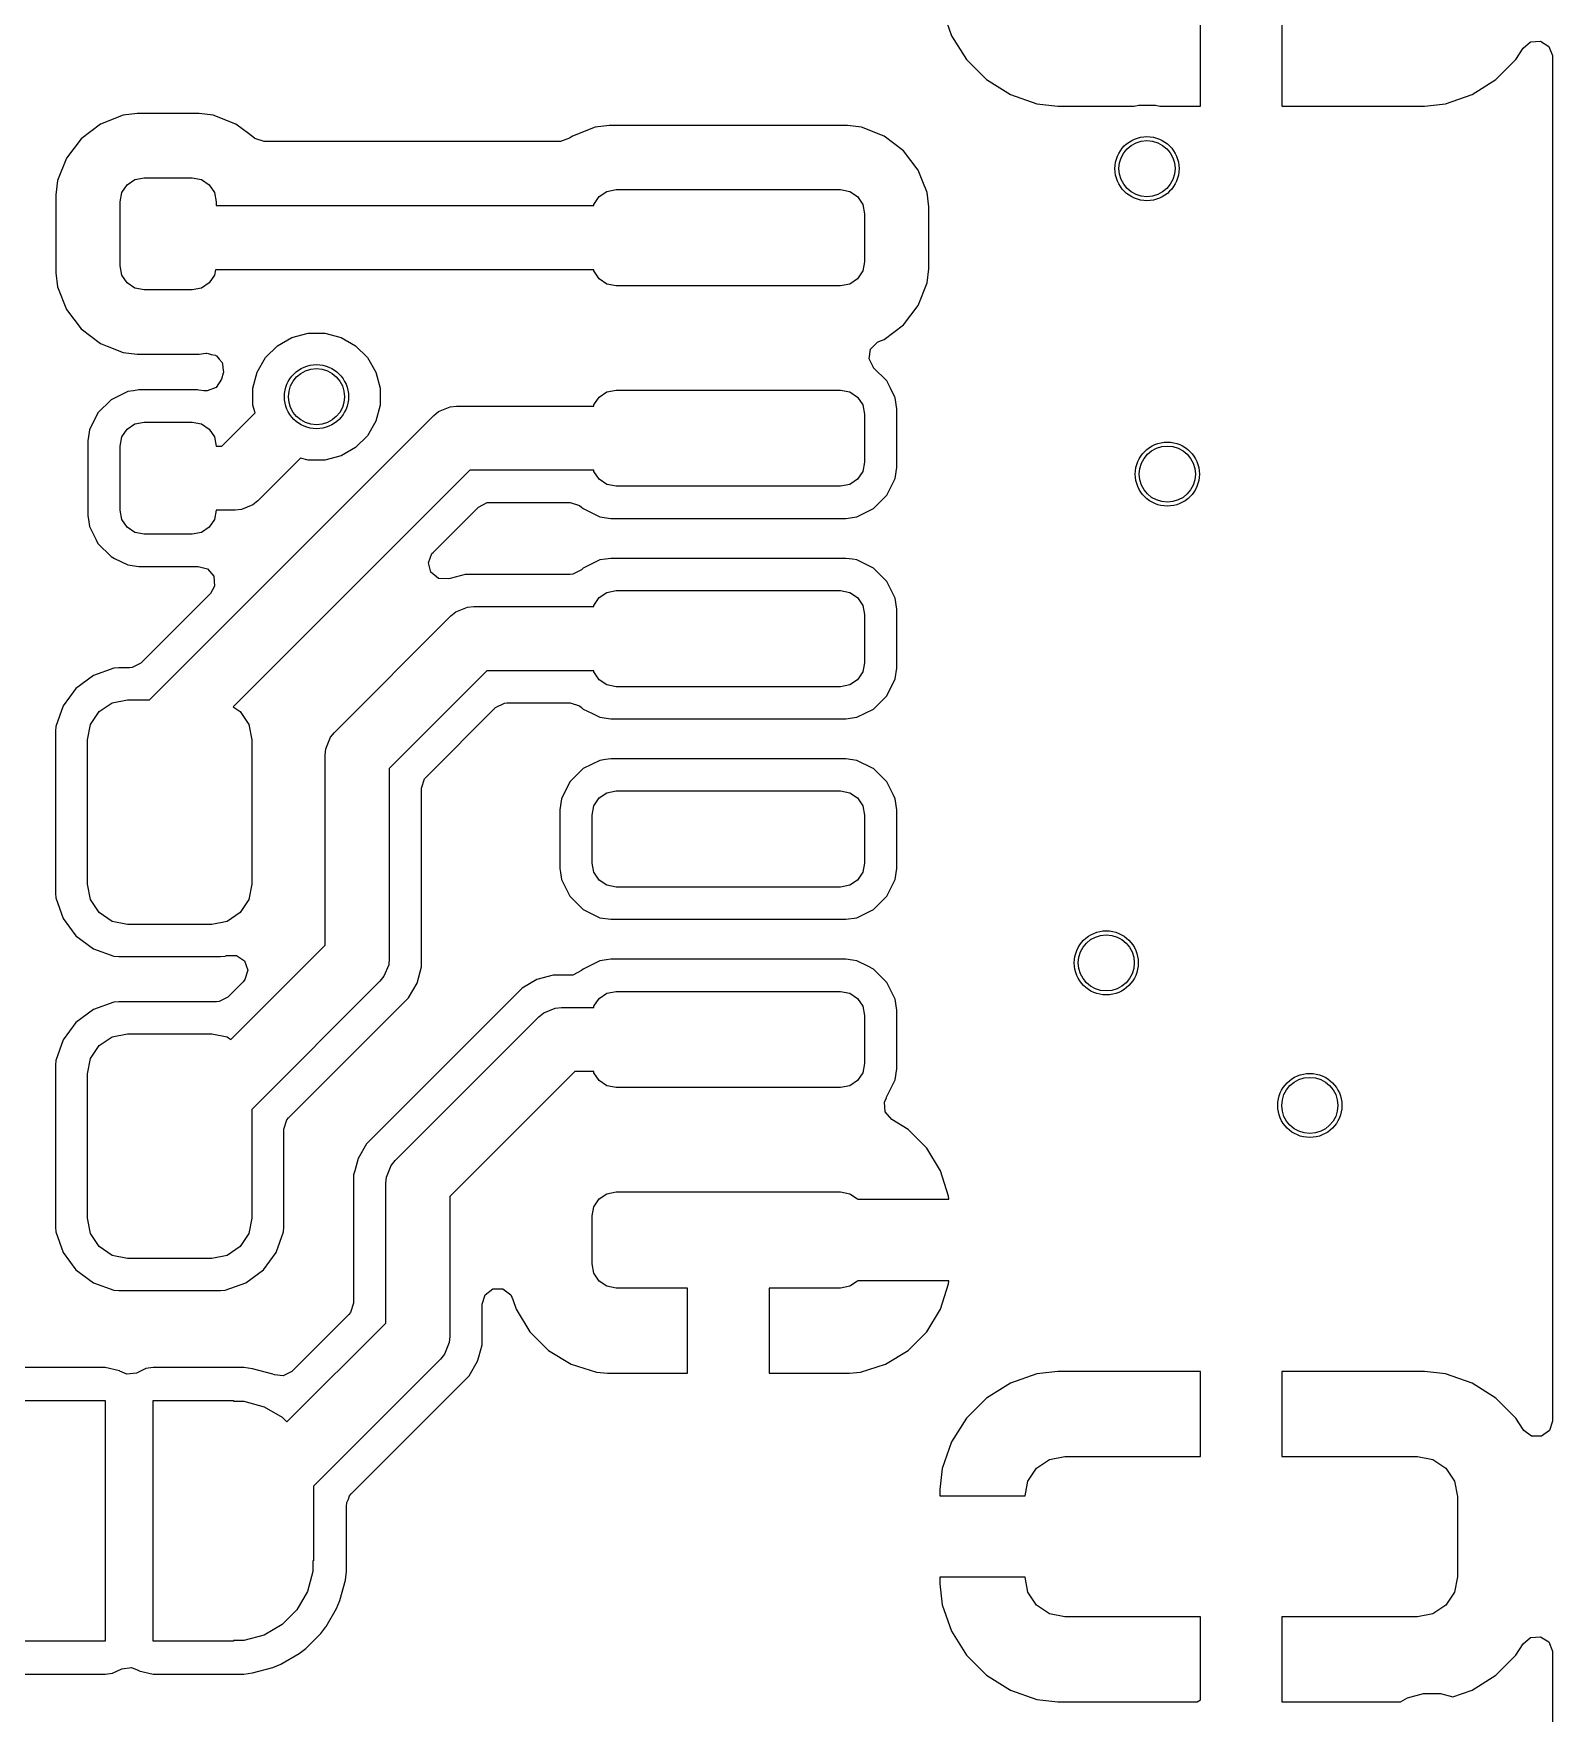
# Model space of a CAD drawing. Extents: x 3.9 to 7.48, y -4.89 to -2.91.
# Drawn here: x 7.1052 to 7.4783, y -4.0268 to -3.6144 of the extents above; entities that cross this region are included whole.
import ezdxf

# ---------------------------------------------------------------- set-up
doc = ezdxf.new("R2010")
doc.units = 0
doc.header["$MEASUREMENT"] = 0
doc.layers.add('BLACK', color=7, linetype='CONTINUOUS')

msp = doc.modelspace()

# ---------------------------------------------------------------- linework, layer by layer
at = {"layer": 'BLACK', "linetype": 'CONTINUOUS'}
for p, q in [((7.32839, -3.60837), (7.33067, -3.6149)), ((7.39182, -3.6322), (7.39182, -3.61134)), ((7.41182, -3.61134), (7.41182, -3.6322)), ((7.33067, -3.6149), (7.33436, -3.62076)), ((7.47106, -3.61794), (7.47291, -3.6164)), ((7.47291, -3.6164), (7.47532, -3.61624)), ((7.47532, -3.61624), (7.47736, -3.61752)), ((7.33436, -3.62076), (7.33925, -3.62565)), ((7.4644, -3.62565), (7.46929, -3.62076)), ((7.46929, -3.62076), (7.47106, -3.61794)), ((7.46929, -3.62076), (7.46929, -3.62076)), ((7.47736, -3.61752), (7.47825, -3.61975)), ((7.47825, -3.61975), (7.47826, -3.62002)), ((7.47826, -3.62002), (7.47826, -3.95502)), ((7.33925, -3.62565), (7.33925, -3.62565)), ((7.33925, -3.62565), (7.34511, -3.62934)), ((7.45854, -3.62934), (7.4644, -3.62565)), ((7.34511, -3.62934), (7.35164, -3.63162)), ((7.35164, -3.63162), (7.35164, -3.63162)), ((7.35164, -3.63162), (7.35679, -3.6322)), ((7.35679, -3.6322), (7.35679, -3.6322)), ((7.35679, -3.6322), (7.37551, -3.6322)), ((7.37551, -3.6322), (7.37662, -3.6319)), ((7.37662, -3.6319), (7.38073, -3.6319)), ((7.38073, -3.6319), (7.38184, -3.6322)), ((7.38184, -3.6322), (7.39182, -3.6322)), ((7.39182, -3.6322), (7.39182, -3.6322)), ((7.41182, -3.6322), (7.41182, -3.6322)), ((7.41182, -3.6322), (7.44686, -3.6322)), ((7.44686, -3.6322), (7.45201, -3.63162)), ((7.44686, -3.6322), (7.44686, -3.6322)), ((7.45201, -3.63162), (7.45854, -3.62934)), ((7.45201, -3.63162), (7.45201, -3.63162)), ((7.12161, -3.63657), (7.11686, -3.64017)), ((7.12715, -3.63439), (7.12161, -3.63657)), ((7.12161, -3.63657), (7.12161, -3.63657)), ((7.13063, -3.63397), (7.12715, -3.63439)), ((7.14584, -3.63397), (7.13063, -3.63397)), ((7.13063, -3.63397), (7.13063, -3.63397)), ((7.14932, -3.63439), (7.14584, -3.63397)), ((7.14584, -3.63397), (7.14584, -3.63397)), ((7.15486, -3.63657), (7.14932, -3.63439)), ((7.15797, -3.63893), (7.15486, -3.63657)), ((7.15486, -3.63657), (7.15486, -3.63657)), ((7.15486, -3.63657), (7.15486, -3.63657)), ((7.2431, -3.63732), (7.23756, -3.63951)), ((7.24658, -3.63691), (7.2431, -3.63732)), ((7.3051, -3.63691), (7.24658, -3.63691)), ((7.24658, -3.63691), (7.24658, -3.63691)), ((7.30858, -3.63732), (7.3051, -3.63691)), ((7.3051, -3.63691), (7.3051, -3.63691)), ((7.31412, -3.63951), (7.30858, -3.63732)), ((7.11686, -3.64017), (7.11326, -3.64492)), ((7.11686, -3.64017), (7.11686, -3.64017)), ((7.15945, -3.64005), (7.15797, -3.63893)), ((7.15951, -3.6401), (7.15945, -3.64005)), ((7.1618, -3.64084), (7.15951, -3.6401)), ((7.23449, -3.64084), (7.1618, -3.64084)), ((7.23457, -3.64084), (7.23449, -3.64084)), ((7.23685, -3.64005), (7.23457, -3.64084)), ((7.23756, -3.63951), (7.23685, -3.64005)), ((7.23756, -3.63951), (7.23756, -3.63951)), ((7.31887, -3.64311), (7.31412, -3.63951)), ((7.31412, -3.63951), (7.31412, -3.63951)), ((7.31412, -3.63951), (7.31412, -3.63951)), ((7.11326, -3.64492), (7.11107, -3.65046)), ((7.11326, -3.64492), (7.11326, -3.64492)), ((7.32247, -3.64786), (7.31887, -3.64311)), ((7.13007, -3.65019), (7.13233, -3.64974)), ((7.13233, -3.64974), (7.14414, -3.64974)), ((7.14414, -3.64974), (7.1464, -3.65019)), ((7.32346, -3.65038), (7.32247, -3.64786)), ((7.32247, -3.64786), (7.32247, -3.64786)), ((7.32247, -3.64786), (7.32247, -3.64786)), ((7.11107, -3.65046), (7.11066, -3.65395)), ((7.11066, -3.65395), (7.11066, -3.67309)), ((7.12642, -3.65564), (7.12687, -3.65338)), ((7.12687, -3.65338), (7.12815, -3.65147)), ((7.12815, -3.65147), (7.13007, -3.65019)), ((7.1464, -3.65019), (7.14832, -3.65147)), ((7.14832, -3.65147), (7.1496, -3.65338)), ((7.1496, -3.65338), (7.15004, -3.65564)), ((7.24411, -3.6544), (7.24602, -3.65312)), ((7.24602, -3.65312), (7.24828, -3.65267)), ((7.24828, -3.65267), (7.3034, -3.65267)), ((7.3034, -3.65267), (7.30566, -3.65312)), ((7.30566, -3.65312), (7.30758, -3.6544)), ((7.32465, -3.6534), (7.32346, -3.65038)), ((7.32507, -3.65688), (7.32465, -3.6534)), ((7.12642, -3.67139), (7.12642, -3.65564)), ((7.15004, -3.65564), (7.15004, -3.65661)), ((7.15004, -3.65661), (7.24277, -3.65661)), ((7.24277, -3.65661), (7.24283, -3.65632)), ((7.24283, -3.65632), (7.24411, -3.6544)), ((7.30758, -3.6544), (7.30886, -3.65632)), ((7.30886, -3.65632), (7.3093, -3.65858)), ((7.32507, -3.67209), (7.32507, -3.65688)), ((7.3093, -3.65858), (7.3093, -3.67039)), ((7.3093, -3.67039), (7.30886, -3.67265)), ((7.11066, -3.67309), (7.11107, -3.67657)), ((7.12687, -3.67365), (7.12642, -3.67139)), ((7.12815, -3.67557), (7.12687, -3.67365)), ((7.1496, -3.67365), (7.14832, -3.67557)), ((7.14985, -3.67236), (7.1496, -3.67365)), ((7.24277, -3.67236), (7.14985, -3.67236)), ((7.24283, -3.67265), (7.24277, -3.67236)), ((7.24411, -3.67457), (7.24283, -3.67265)), ((7.24602, -3.67585), (7.24411, -3.67457)), ((7.30758, -3.67457), (7.30566, -3.67585)), ((7.30886, -3.67265), (7.30758, -3.67457)), ((7.32465, -3.67557), (7.32507, -3.67209)), ((7.11107, -3.67657), (7.11326, -3.68211)), ((7.13007, -3.67685), (7.12815, -3.67557)), ((7.13233, -3.6773), (7.13007, -3.67685)), ((7.14414, -3.6773), (7.13233, -3.6773)), ((7.1464, -3.67685), (7.14414, -3.6773)), ((7.14832, -3.67557), (7.1464, -3.67685)), ((7.24828, -3.6763), (7.24602, -3.67585)), ((7.3034, -3.6763), (7.24828, -3.6763)), ((7.30566, -3.67585), (7.3034, -3.6763)), ((7.32247, -3.68111), (7.32465, -3.67557)), ((7.11326, -3.68211), (7.11326, -3.68211)), ((7.11326, -3.68211), (7.11326, -3.68211)), ((7.11326, -3.68211), (7.11686, -3.68686)), ((7.31887, -3.68586), (7.32247, -3.68111)), ((7.11686, -3.68686), (7.12161, -3.69046)), ((7.31412, -3.68946), (7.31887, -3.68586)), ((7.12161, -3.69046), (7.12161, -3.69046)), ((7.12161, -3.69046), (7.12161, -3.69046)), ((7.12161, -3.69046), (7.12326, -3.69111)), ((7.12326, -3.69111), (7.12715, -3.69265)), ((7.16218, -3.69393), (7.16509, -3.69102)), ((7.16509, -3.69102), (7.16865, -3.68897)), ((7.16865, -3.68897), (7.17262, -3.6879)), ((7.17262, -3.6879), (7.17673, -3.6879)), ((7.17673, -3.6879), (7.1807, -3.68897)), ((7.1807, -3.68897), (7.18426, -3.69102)), ((7.18426, -3.69102), (7.18717, -3.69393)), ((7.31077, -3.69183), (7.31247, -3.69013)), ((7.31247, -3.69013), (7.31281, -3.68998)), ((7.31281, -3.68998), (7.31412, -3.68946)), ((7.12715, -3.69265), (7.13063, -3.69306)), ((7.13063, -3.69306), (7.13063, -3.69306)), ((7.13063, -3.69306), (7.14584, -3.69306)), ((7.14584, -3.69306), (7.14752, -3.69286)), ((7.14584, -3.69306), (7.14584, -3.69306)), ((7.14752, -3.69286), (7.14765, -3.69289)), ((7.14765, -3.69289), (7.14778, -3.69284)), ((7.14778, -3.69284), (7.14882, -3.69312)), ((7.14882, -3.69312), (7.14988, -3.69333)), ((7.14988, -3.69333), (7.14997, -3.69343)), ((7.14997, -3.69343), (7.1501, -3.69346)), ((7.1501, -3.69346), (7.15078, -3.6943)), ((7.15078, -3.6943), (7.15152, -3.69509)), ((7.15152, -3.69509), (7.15153, -3.69523)), ((7.15153, -3.69523), (7.15162, -3.69534)), ((7.16013, -3.69749), (7.16218, -3.69393)), ((7.18717, -3.69393), (7.18922, -3.69749)), ((7.31039, -3.69421), (7.31077, -3.69183)), ((7.31148, -3.69636), (7.31039, -3.69421)), ((7.15135, -3.69922), (7.15004, -3.70125)), ((7.15175, -3.69774), (7.15135, -3.69922)), ((7.15162, -3.69534), (7.15168, -3.69641)), ((7.15168, -3.69641), (7.15181, -3.69749)), ((7.15181, -3.69749), (7.15175, -3.69774)), ((7.15906, -3.70146), (7.16013, -3.69749)), ((7.18922, -3.69749), (7.19029, -3.70146)), ((7.31153, -3.69641), (7.31148, -3.69636)), ((7.31478, -3.69966), (7.31153, -3.69641)), ((7.31153, -3.69641), (7.31153, -3.69641)), ((7.12834, -3.70223), (7.1242, -3.70426)), ((7.12968, -3.70204), (7.12834, -3.70223)), ((7.13102, -3.70184), (7.12968, -3.70204)), ((7.14545, -3.70184), (7.13102, -3.70184)), ((7.14581, -3.7019), (7.14545, -3.70184)), ((7.14702, -3.70207), (7.14581, -3.7019)), ((7.14779, -3.70211), (7.14702, -3.70207)), ((7.15004, -3.70125), (7.14779, -3.70211)), ((7.15906, -3.70557), (7.15906, -3.70146)), ((7.19029, -3.70146), (7.19029, -3.70557)), ((7.24411, -3.70362), (7.24602, -3.70234)), ((7.24602, -3.70234), (7.24828, -3.70189)), ((7.24828, -3.70189), (7.3034, -3.70189)), ((7.3034, -3.70189), (7.30566, -3.70234)), ((7.30566, -3.70234), (7.30758, -3.70362)), ((7.31564, -3.70141), (7.31478, -3.69966)), ((7.31673, -3.70363), (7.31564, -3.70141)), ((7.12094, -3.70751), (7.11892, -3.71165)), ((7.1242, -3.70426), (7.12094, -3.70751)), ((7.15141, -3.71564), (7.15957, -3.70748)), ((7.15957, -3.70748), (7.15906, -3.70557)), ((7.19029, -3.70557), (7.18922, -3.70954)), ((7.20347, -3.70813), (7.20466, -3.70715)), ((7.20466, -3.70715), (7.2075, -3.70598)), ((7.2075, -3.70598), (7.20904, -3.70582)), ((7.20904, -3.70582), (7.24277, -3.70582)), ((7.24277, -3.70582), (7.24283, -3.70553)), ((7.24283, -3.70553), (7.24411, -3.70362)), ((7.30758, -3.70362), (7.30886, -3.70553)), ((7.30886, -3.70553), (7.3093, -3.70779)), ((7.31681, -3.7038), (7.31673, -3.70363)), ((7.3172, -3.70648), (7.31681, -3.7038)), ((7.3172, -3.72091), (7.3172, -3.70648)), ((7.11892, -3.71165), (7.11883, -3.71226)), ((7.12687, -3.71338), (7.12815, -3.71147)), ((7.12815, -3.71147), (7.13007, -3.71019)), ((7.13007, -3.71019), (7.13233, -3.70974)), ((7.13233, -3.70974), (7.14414, -3.70974)), ((7.13364, -3.77796), (7.20347, -3.70813)), ((7.14414, -3.70974), (7.1464, -3.71019)), ((7.1464, -3.71019), (7.14832, -3.71147)), ((7.14832, -3.71147), (7.1496, -3.71338)), ((7.18922, -3.70954), (7.18717, -3.7131)), ((7.3093, -3.70779), (7.3093, -3.7196)), ((7.11883, -3.71226), (7.11853, -3.71433)), ((7.11853, -3.71433), (7.11853, -3.7327)), ((7.12642, -3.71564), (7.12687, -3.71338)), ((7.12642, -3.73139), (7.12642, -3.71564)), ((7.1496, -3.71338), (7.15004, -3.71564)), ((7.15004, -3.71564), (7.15141, -3.71564)), ((7.18717, -3.7131), (7.18426, -3.71601)), ((7.17071, -3.71862), (7.16024, -3.72908)), ((7.17262, -3.71913), (7.17071, -3.71862)), ((7.17673, -3.71913), (7.17262, -3.71913)), ((7.1807, -3.71807), (7.17673, -3.71913)), ((7.18426, -3.71601), (7.1807, -3.71807)), ((7.3093, -3.7196), (7.30886, -3.72186)), ((7.2123, -3.72157), (7.15418, -3.77969)), ((7.24277, -3.72157), (7.2123, -3.72157)), ((7.24283, -3.72186), (7.24277, -3.72157)), ((7.24411, -3.72378), (7.24283, -3.72186)), ((7.24602, -3.72506), (7.24411, -3.72378)), ((7.30758, -3.72378), (7.30566, -3.72506)), ((7.30886, -3.72186), (7.30758, -3.72378)), ((7.31478, -3.72773), (7.31681, -3.7236)), ((7.31681, -3.7236), (7.3172, -3.72091)), ((7.24828, -3.72551), (7.24602, -3.72506)), ((7.3034, -3.72551), (7.24828, -3.72551)), ((7.30566, -3.72506), (7.3034, -3.72551)), ((7.31153, -3.73099), (7.31478, -3.72773)), ((7.12687, -3.73365), (7.12642, -3.73139)), ((7.15004, -3.73139), (7.1496, -3.73365)), ((7.15467, -3.73139), (7.15004, -3.73139)), ((7.15621, -3.73124), (7.15467, -3.73139)), ((7.15905, -3.73006), (7.15621, -3.73124)), ((7.16024, -3.72908), (7.15905, -3.73006)), ((7.2033, -3.74173), (7.21443, -3.73061)), ((7.21443, -3.73061), (7.21657, -3.72951)), ((7.21657, -3.72951), (7.21718, -3.72947)), ((7.21718, -3.72947), (7.23701, -3.72947)), ((7.23701, -3.72947), (7.2393, -3.73021)), ((7.2393, -3.73021), (7.23977, -3.73061)), ((7.23977, -3.73061), (7.24015, -3.73099)), ((7.24015, -3.73099), (7.24227, -3.73202)), ((7.24227, -3.73202), (7.24429, -3.73301)), ((7.30739, -3.73301), (7.31153, -3.73099)), ((7.11853, -3.7327), (7.11876, -3.73427)), ((7.11876, -3.73427), (7.11892, -3.73538)), ((7.11892, -3.73538), (7.12053, -3.73868)), ((7.12815, -3.73557), (7.12687, -3.73365)), ((7.13007, -3.73685), (7.12815, -3.73557)), ((7.14832, -3.73557), (7.1464, -3.73685)), ((7.1496, -3.73365), (7.14832, -3.73557)), ((7.24429, -3.73301), (7.24429, -3.73301)), ((7.24429, -3.73301), (7.24429, -3.73301)), ((7.24429, -3.73301), (7.24697, -3.7334)), ((7.24697, -3.7334), (7.24697, -3.7334)), ((7.24697, -3.7334), (7.30471, -3.7334)), ((7.30471, -3.7334), (7.30739, -3.73301)), ((7.30471, -3.7334), (7.30471, -3.7334)), ((7.12053, -3.73868), (7.12094, -3.73952)), ((7.12094, -3.73952), (7.1242, -3.74278)), ((7.13233, -3.7373), (7.13007, -3.73685)), ((7.14414, -3.7373), (7.13233, -3.7373)), ((7.1464, -3.73685), (7.14414, -3.7373)), ((7.1242, -3.74278), (7.12508, -3.74321)), ((7.12508, -3.74321), (7.12834, -3.7448)), ((7.20217, -3.74428), (7.20303, -3.74203)), ((7.20279, -3.74661), (7.20217, -3.74428)), ((7.20303, -3.74203), (7.2033, -3.74173)), ((7.24429, -3.7436), (7.24015, -3.74562)), ((7.24563, -3.7434), (7.24429, -3.7436)), ((7.24697, -3.74321), (7.24563, -3.7434)), ((7.30471, -3.74321), (7.24697, -3.74321)), ((7.30632, -3.74344), (7.30471, -3.74321)), ((7.30739, -3.7436), (7.30632, -3.74344)), ((7.31085, -3.74529), (7.30739, -3.7436)), ((7.12834, -3.7448), (7.12834, -3.7448)), ((7.12834, -3.7448), (7.12834, -3.7448)), ((7.12834, -3.7448), (7.13102, -3.74519)), ((7.13102, -3.74519), (7.13102, -3.74519)), ((7.13102, -3.74519), (7.14545, -3.74519)), ((7.14545, -3.74519), (7.14557, -3.74518)), ((7.14545, -3.74519), (7.14545, -3.74519)), ((7.14545, -3.74519), (7.14545, -3.74519)), ((7.14557, -3.74518), (7.14791, -3.74576)), ((7.14791, -3.74576), (7.14946, -3.7476)), ((7.14946, -3.7476), (7.14964, -3.75)), ((7.20466, -3.74813), (7.20279, -3.74661)), ((7.20707, -3.74825), (7.20466, -3.74813)), ((7.20751, -3.74813), (7.20707, -3.74825)), ((7.21121, -3.74714), (7.20751, -3.74813)), ((7.21536, -3.74714), (7.21121, -3.74714)), ((7.2156, -3.74714), (7.21536, -3.74714)), ((7.23701, -3.74714), (7.2156, -3.74714)), ((7.2156, -3.74714), (7.2156, -3.74714)), ((7.23762, -3.74709), (7.23701, -3.74714)), ((7.23977, -3.746), (7.23762, -3.74709)), ((7.24015, -3.74562), (7.23977, -3.746)), ((7.24015, -3.74562), (7.24015, -3.74562)), ((7.24015, -3.74562), (7.24015, -3.74562)), ((7.31153, -3.74562), (7.31085, -3.74529)), ((7.31478, -3.74888), (7.31153, -3.74562)), ((7.31681, -3.75301), (7.31478, -3.74888)), ((7.14861, -3.75182), (7.13151, -3.76892)), ((7.14964, -3.75), (7.14861, -3.75182)), ((7.24283, -3.75475), (7.24411, -3.75283)), ((7.24411, -3.75283), (7.24602, -3.75155)), ((7.24602, -3.75155), (7.24828, -3.7511)), ((7.24828, -3.7511), (7.3034, -3.7511)), ((7.3034, -3.7511), (7.30566, -3.75155)), ((7.30566, -3.75155), (7.30758, -3.75283)), ((7.30758, -3.75283), (7.30886, -3.75475)), ((7.3172, -3.7557), (7.31681, -3.75301)), ((7.20771, -3.75734), (7.20891, -3.75636)), ((7.20891, -3.75636), (7.21174, -3.75519)), ((7.21174, -3.75519), (7.21328, -3.75504)), ((7.21328, -3.75504), (7.24277, -3.75504)), ((7.24277, -3.75504), (7.24283, -3.75475)), ((7.30886, -3.75475), (7.3093, -3.757)), ((7.3093, -3.757), (7.3093, -3.76882)), ((7.3172, -3.77013), (7.3172, -3.7557)), ((7.17911, -3.78595), (7.20771, -3.75734)), ((7.13151, -3.76892), (7.12937, -3.77002)), ((7.3093, -3.76882), (7.30886, -3.77108)), ((7.11988, -3.77194), (7.11558, -3.77512)), ((7.12493, -3.77018), (7.11988, -3.77194)), ((7.12613, -3.77006), (7.12493, -3.77018)), ((7.12493, -3.77018), (7.12493, -3.77018)), ((7.12876, -3.77006), (7.12613, -3.77006)), ((7.12937, -3.77002), (7.12876, -3.77006)), ((7.21654, -3.77078), (7.19255, -3.79478)), ((7.24277, -3.77078), (7.21654, -3.77078)), ((7.24283, -3.77108), (7.24277, -3.77078)), ((7.24411, -3.77299), (7.24283, -3.77108)), ((7.24602, -3.77427), (7.24411, -3.77299)), ((7.30758, -3.77299), (7.30566, -3.77427)), ((7.30886, -3.77108), (7.30758, -3.77299)), ((7.31478, -3.77695), (7.31681, -3.77281)), ((7.31681, -3.77281), (7.3172, -3.77013)), ((7.11558, -3.77512), (7.11241, -3.77942)), ((7.11558, -3.77512), (7.11558, -3.77512)), ((7.24828, -3.77472), (7.24602, -3.77427)), ((7.3034, -3.77472), (7.24828, -3.77472)), ((7.30566, -3.77427), (7.3034, -3.77472)), ((7.31153, -3.7802), (7.31478, -3.77695)), ((7.11241, -3.77942), (7.11064, -3.78447)), ((7.11917, -3.78403), (7.12131, -3.78084)), ((7.12131, -3.78084), (7.1245, -3.77871)), ((7.1245, -3.77871), (7.12827, -3.77796)), ((7.12827, -3.77796), (7.13364, -3.77796)), ((7.15418, -3.77969), (7.15589, -3.78084)), ((7.15589, -3.78084), (7.15803, -3.78403)), ((7.20158, -3.79691), (7.21867, -3.77982)), ((7.21867, -3.77982), (7.22082, -3.77873)), ((7.22082, -3.77873), (7.22143, -3.77868)), ((7.22143, -3.77868), (7.23701, -3.77868)), ((7.23701, -3.77868), (7.2393, -3.77942)), ((7.2393, -3.77942), (7.23977, -3.77982)), ((7.23977, -3.77982), (7.24015, -3.7802)), ((7.24015, -3.7802), (7.24227, -3.78124)), ((7.24227, -3.78124), (7.24429, -3.78222)), ((7.30739, -3.78222), (7.31153, -3.7802)), ((7.11064, -3.78447), (7.11053, -3.78566)), ((7.11053, -3.78566), (7.11053, -3.82537)), ((7.11064, -3.78447), (7.11064, -3.78447)), ((7.11842, -3.7878), (7.11917, -3.78403)), ((7.15803, -3.78403), (7.15878, -3.7878)), ((7.17813, -3.78714), (7.17911, -3.78595)), ((7.24429, -3.78222), (7.24429, -3.78222)), ((7.24429, -3.78222), (7.24429, -3.78222)), ((7.24429, -3.78222), (7.24697, -3.78262)), ((7.24697, -3.78262), (7.24697, -3.78262)), ((7.24697, -3.78262), (7.30471, -3.78262)), ((7.30471, -3.78262), (7.30739, -3.78222)), ((7.30471, -3.78262), (7.30471, -3.78262)), ((7.11842, -3.82323), (7.11842, -3.7878)), ((7.15878, -3.7878), (7.15878, -3.82323)), ((7.1768, -3.79152), (7.17695, -3.78998)), ((7.17695, -3.78998), (7.17813, -3.78714)), ((7.1768, -3.83818), (7.1768, -3.79152)), ((7.24429, -3.79281), (7.24015, -3.79483)), ((7.24563, -3.79261), (7.24429, -3.79281)), ((7.24697, -3.79242), (7.24563, -3.79261)), ((7.30471, -3.79242), (7.24697, -3.79242)), ((7.30632, -3.79265), (7.30471, -3.79242)), ((7.30739, -3.79281), (7.30632, -3.79265)), ((7.31121, -3.79468), (7.30739, -3.79281)), ((7.19255, -3.79478), (7.19255, -3.84144)), ((7.20044, -3.79966), (7.20119, -3.79737)), ((7.20119, -3.79737), (7.20158, -3.79691)), ((7.2369, -3.79809), (7.23487, -3.80223)), ((7.24015, -3.79483), (7.2369, -3.79809)), ((7.31153, -3.79483), (7.31121, -3.79468)), ((7.31478, -3.79809), (7.31153, -3.79483)), ((7.31551, -3.79956), (7.31478, -3.79809)), ((7.20044, -3.80491), (7.20044, -3.79966)), ((7.23487, -3.80223), (7.23448, -3.80491)), ((7.23487, -3.80223), (7.23487, -3.80223)), ((7.24283, -3.80396), (7.24411, -3.80204)), ((7.24411, -3.80204), (7.24602, -3.80076)), ((7.24602, -3.80076), (7.24828, -3.80031)), ((7.24828, -3.80031), (7.3034, -3.80031)), ((7.3034, -3.80031), (7.30566, -3.80076)), ((7.30566, -3.80076), (7.30758, -3.80204)), ((7.30758, -3.80204), (7.30886, -3.80396)), ((7.31638, -3.80135), (7.31551, -3.79956)), ((7.31681, -3.80223), (7.31638, -3.80135)), ((7.3172, -3.80491), (7.31681, -3.80223)), ((7.20044, -3.83937), (7.20044, -3.80491)), ((7.23448, -3.80491), (7.23448, -3.81934)), ((7.24238, -3.80622), (7.24283, -3.80396)), ((7.24238, -3.81803), (7.24238, -3.80622)), ((7.30886, -3.80396), (7.3093, -3.80622)), ((7.3093, -3.80622), (7.3093, -3.81803)), ((7.3172, -3.81934), (7.3172, -3.80491)), ((7.24283, -3.82029), (7.24238, -3.81803)), ((7.3093, -3.81803), (7.30886, -3.82029)), ((7.23448, -3.81934), (7.23463, -3.82037)), ((7.23463, -3.82037), (7.23487, -3.82202)), ((7.23487, -3.82202), (7.23625, -3.82484)), ((7.24411, -3.8222), (7.24283, -3.82029)), ((7.24602, -3.82348), (7.24411, -3.8222)), ((7.30758, -3.8222), (7.30566, -3.82348)), ((7.30886, -3.82029), (7.30758, -3.8222)), ((7.31478, -3.82616), (7.31681, -3.82202)), ((7.31681, -3.82202), (7.3172, -3.81934)), ((7.11053, -3.82537), (7.11064, -3.82657)), ((7.11064, -3.82657), (7.11064, -3.82657)), ((7.11064, -3.82657), (7.11241, -3.83161)), ((7.11917, -3.827), (7.11842, -3.82323)), ((7.12131, -3.83019), (7.11917, -3.827)), ((7.15803, -3.827), (7.15589, -3.83019)), ((7.15878, -3.82323), (7.15803, -3.827)), ((7.23625, -3.82484), (7.2369, -3.82616)), ((7.2369, -3.82616), (7.24015, -3.82941)), ((7.24828, -3.82393), (7.24602, -3.82348)), ((7.3034, -3.82393), (7.24828, -3.82393)), ((7.30566, -3.82348), (7.3034, -3.82393)), ((7.31153, -3.82941), (7.31478, -3.82616)), ((7.1245, -3.83233), (7.12131, -3.83019)), ((7.15589, -3.83019), (7.1527, -3.83233)), ((7.24015, -3.82941), (7.24227, -3.83045)), ((7.24227, -3.83045), (7.24429, -3.83144)), ((7.30739, -3.83144), (7.31153, -3.82941)), ((7.11241, -3.83161), (7.11558, -3.83592)), ((7.12827, -3.83308), (7.1245, -3.83233)), ((7.14893, -3.83308), (7.12827, -3.83308)), ((7.1527, -3.83233), (7.14893, -3.83308)), ((7.24429, -3.83144), (7.24429, -3.83144)), ((7.24429, -3.83144), (7.24429, -3.83144)), ((7.24429, -3.83144), (7.24697, -3.83183)), ((7.24697, -3.83183), (7.24697, -3.83183)), ((7.24697, -3.83183), (7.30471, -3.83183)), ((7.30471, -3.83183), (7.30739, -3.83144)), ((7.30471, -3.83183), (7.30471, -3.83183)), ((7.11558, -3.83592), (7.11558, -3.83592)), ((7.11558, -3.83592), (7.11558, -3.83592)), ((7.11558, -3.83592), (7.11558, -3.83592)), ((7.11558, -3.83592), (7.11558, -3.83592)), ((7.11558, -3.83592), (7.11988, -3.83909)), ((7.11988, -3.83909), (7.11988, -3.83909)), ((7.11988, -3.83909), (7.11988, -3.83909)), ((7.11988, -3.83909), (7.12493, -3.84086)), ((7.15364, -3.86134), (7.1768, -3.83818)), ((7.20044, -3.84352), (7.20044, -3.83937)), ((7.12493, -3.84086), (7.12613, -3.84097)), ((7.12613, -3.84097), (7.12613, -3.84097)), ((7.12613, -3.84097), (7.12613, -3.84097)), ((7.12613, -3.84097), (7.15107, -3.84097)), ((7.15107, -3.84097), (7.15227, -3.84086)), ((7.15107, -3.84097), (7.15107, -3.84097)), ((7.15227, -3.84086), (7.1526, -3.84074)), ((7.1526, -3.84074), (7.15501, -3.84069)), ((7.15501, -3.84069), (7.15699, -3.84206)), ((7.15699, -3.84206), (7.15778, -3.84433)), ((7.1924, -3.84298), (7.19122, -3.84582)), ((7.19255, -3.84144), (7.1924, -3.84298)), ((7.19937, -3.84753), (7.20044, -3.84352)), ((7.24429, -3.84202), (7.24015, -3.84404)), ((7.24594, -3.84178), (7.24429, -3.84202)), ((7.24697, -3.84163), (7.24594, -3.84178)), ((7.30471, -3.84163), (7.24697, -3.84163)), ((7.30632, -3.84187), (7.30471, -3.84163)), ((7.30739, -3.84202), (7.30632, -3.84187)), ((7.31028, -3.84343), (7.30739, -3.84202)), ((7.31153, -3.84404), (7.31028, -3.84343)), ((7.15664, -3.84718), (7.1529, -3.85092)), ((7.15709, -3.84664), (7.15664, -3.84718)), ((7.15778, -3.84433), (7.15709, -3.84664)), ((7.19024, -3.84701), (7.15878, -3.87848)), ((7.19122, -3.84582), (7.19024, -3.84701)), ((7.1973, -3.8511), (7.19937, -3.84753)), ((7.19937, -3.84753), (7.19937, -3.84753)), ((7.19937, -3.84753), (7.19937, -3.84753)), ((7.22877, -3.84664), (7.22517, -3.84872)), ((7.23278, -3.84557), (7.22877, -3.84664)), ((7.22877, -3.84664), (7.22877, -3.84664)), ((7.23701, -3.84557), (7.23278, -3.84557)), ((7.23762, -3.84552), (7.23701, -3.84557)), ((7.23977, -3.84443), (7.23762, -3.84552)), ((7.24015, -3.84404), (7.23977, -3.84443)), ((7.24015, -3.84404), (7.24015, -3.84404)), ((7.24015, -3.84404), (7.24015, -3.84404)), ((7.31478, -3.8473), (7.31153, -3.84404)), ((7.31511, -3.84798), (7.31478, -3.8473)), ((7.1529, -3.85092), (7.15075, -3.85202)), ((7.16781, -3.8806), (7.19729, -3.85112)), ((7.22224, -3.85165), (7.18694, -3.88695)), ((7.19729, -3.85112), (7.1973, -3.8511)), ((7.22517, -3.84872), (7.22224, -3.85165)), ((7.22224, -3.85165), (7.22224, -3.85165)), ((7.24283, -3.85317), (7.24411, -3.85125)), ((7.24411, -3.85125), (7.24602, -3.84997)), ((7.24602, -3.84997), (7.24828, -3.84952)), ((7.24828, -3.84952), (7.3034, -3.84952)), ((7.3034, -3.84952), (7.30566, -3.84997)), ((7.30566, -3.84997), (7.30758, -3.85125)), ((7.30758, -3.85125), (7.30886, -3.85317)), ((7.31664, -3.8511), (7.31511, -3.84798)), ((7.31681, -3.85144), (7.31664, -3.8511)), ((7.3172, -3.85412), (7.31681, -3.85144)), ((7.11988, -3.85394), (7.11558, -3.85712)), ((7.12493, -3.85218), (7.11988, -3.85394)), ((7.12613, -3.85206), (7.12493, -3.85218)), ((7.12493, -3.85218), (7.12493, -3.85218)), ((7.15014, -3.85206), (7.12613, -3.85206)), ((7.15075, -3.85202), (7.15014, -3.85206)), ((7.19399, -3.89107), (7.22929, -3.85577)), ((7.22929, -3.85577), (7.23048, -3.85479)), ((7.23048, -3.85479), (7.23332, -3.85361)), ((7.23332, -3.85361), (7.23486, -3.85346)), ((7.23486, -3.85346), (7.24277, -3.85346)), ((7.24277, -3.85346), (7.24283, -3.85317)), ((7.30886, -3.85317), (7.3093, -3.85543)), ((7.3093, -3.85543), (7.3093, -3.86724)), ((7.3172, -3.86855), (7.3172, -3.85412)), ((7.11558, -3.85712), (7.11241, -3.86142)), ((7.11558, -3.85712), (7.11558, -3.85712)), ((7.1245, -3.86071), (7.12827, -3.85996)), ((7.12827, -3.85996), (7.14893, -3.85996)), ((7.14893, -3.85996), (7.1527, -3.86071)), ((7.11241, -3.86142), (7.11064, -3.86647)), ((7.11917, -3.86603), (7.12131, -3.86284)), ((7.12131, -3.86284), (7.1245, -3.86071)), ((7.1527, -3.86071), (7.15364, -3.86134)), ((7.11064, -3.86647), (7.11053, -3.86766)), ((7.11053, -3.86766), (7.11053, -3.90737)), ((7.11064, -3.86647), (7.11064, -3.86647)), ((7.11842, -3.8698), (7.11917, -3.86603)), ((7.3093, -3.86724), (7.30886, -3.8695)), ((7.11842, -3.90523), (7.11842, -3.8698)), ((7.23812, -3.86921), (7.20743, -3.89989)), ((7.24277, -3.86921), (7.23812, -3.86921)), ((7.24283, -3.8695), (7.24277, -3.86921)), ((7.24411, -3.87142), (7.24283, -3.8695)), ((7.24602, -3.8727), (7.24411, -3.87142)), ((7.30758, -3.87142), (7.30566, -3.8727)), ((7.30886, -3.8695), (7.30758, -3.87142)), ((7.31464, -3.87566), (7.31681, -3.87123)), ((7.31681, -3.87123), (7.3172, -3.86855)), ((7.31681, -3.87123), (7.31681, -3.87123)), ((7.31681, -3.87123), (7.31681, -3.87123)), ((7.24828, -3.87315), (7.24602, -3.8727)), ((7.3034, -3.87315), (7.24828, -3.87315)), ((7.30566, -3.8727), (7.3034, -3.87315)), ((7.31418, -3.87673), (7.31466, -3.87567)), ((7.31438, -3.87913), (7.31418, -3.87673)), ((7.31466, -3.87567), (7.31464, -3.87566)), ((7.15878, -3.87848), (7.15878, -3.90523)), ((7.16742, -3.88107), (7.16781, -3.8806)), ((7.31596, -3.88095), (7.31438, -3.87913)), ((7.16667, -3.88336), (7.16742, -3.88107)), ((7.16667, -3.90737), (7.16667, -3.88336)), ((7.32003, -3.88341), (7.31596, -3.88095)), ((7.32463, -3.88801), (7.32003, -3.88341)), ((7.18694, -3.88695), (7.18487, -3.89055)), ((7.32799, -3.89357), (7.32463, -3.88801)), ((7.18487, -3.89055), (7.18405, -3.8936)), ((7.18487, -3.89055), (7.18487, -3.89055)), ((7.19184, -3.8951), (7.19301, -3.89226)), ((7.19301, -3.89226), (7.19399, -3.89107)), ((7.18405, -3.8936), (7.18379, -3.89456)), ((7.18379, -3.89456), (7.18379, -3.92608)), ((7.18405, -3.8936), (7.18405, -3.8936)), ((7.18405, -3.8936), (7.18405, -3.8936)), ((7.19168, -3.89663), (7.19184, -3.8951)), ((7.19168, -3.93096), (7.19168, -3.89663)), ((7.32993, -3.89978), (7.32799, -3.89357)), ((7.32799, -3.89357), (7.32799, -3.89357)), ((7.20743, -3.89989), (7.20743, -3.93422)), ((7.24283, -3.90238), (7.24411, -3.90047)), ((7.24411, -3.90047), (7.24602, -3.89919)), ((7.24602, -3.89919), (7.24828, -3.89874)), ((7.24828, -3.89874), (7.3034, -3.89874)), ((7.3034, -3.89874), (7.30566, -3.89919)), ((7.30566, -3.89919), (7.30758, -3.90047)), ((7.30758, -3.90047), (7.30763, -3.90055)), ((7.30763, -3.90055), (7.33, -3.90055)), ((7.33, -3.90055), (7.32993, -3.89978)), ((7.32993, -3.89978), (7.32993, -3.89978)), ((7.11917, -3.909), (7.11842, -3.90523)), ((7.15878, -3.90523), (7.15803, -3.909)), ((7.24238, -3.90464), (7.24283, -3.90238)), ((7.24238, -3.91645), (7.24238, -3.90464)), ((7.11053, -3.90737), (7.11064, -3.90857)), ((7.11064, -3.90857), (7.11064, -3.90857)), ((7.11064, -3.90857), (7.11241, -3.91361)), ((7.12131, -3.91219), (7.11917, -3.909)), ((7.15803, -3.909), (7.15589, -3.91219)), ((7.16479, -3.91361), (7.16656, -3.90857)), ((7.16656, -3.90857), (7.16667, -3.90737)), ((7.16667, -3.90737), (7.16667, -3.90737)), ((7.11241, -3.91361), (7.11558, -3.91792)), ((7.1245, -3.91433), (7.12131, -3.91219)), ((7.15589, -3.91219), (7.1527, -3.91433)), ((7.16162, -3.91792), (7.16479, -3.91361)), ((7.11558, -3.91792), (7.11558, -3.91792)), ((7.11558, -3.91792), (7.11558, -3.91792)), ((7.11558, -3.91792), (7.11558, -3.91792)), ((7.11558, -3.91792), (7.11558, -3.91792)), ((7.11558, -3.91792), (7.11988, -3.92109)), ((7.12827, -3.91508), (7.1245, -3.91433)), ((7.14893, -3.91508), (7.12827, -3.91508)), ((7.1527, -3.91433), (7.14893, -3.91508)), ((7.15732, -3.92109), (7.16162, -3.91792)), ((7.24283, -3.91871), (7.24238, -3.91645)), ((7.11988, -3.92109), (7.11988, -3.92109)), ((7.11988, -3.92109), (7.11988, -3.92109)), ((7.11988, -3.92109), (7.12493, -3.92286)), ((7.15227, -3.92286), (7.15732, -3.92109)), ((7.24411, -3.92063), (7.24283, -3.91871)), ((7.24602, -3.92191), (7.24411, -3.92063)), ((7.24828, -3.92236), (7.24602, -3.92191)), ((7.30566, -3.92191), (7.3034, -3.92236)), ((7.30758, -3.92063), (7.30566, -3.92191)), ((7.30763, -3.92055), (7.30758, -3.92063)), ((7.33, -3.92055), (7.30763, -3.92055)), ((7.32799, -3.92752), (7.32993, -3.92132)), ((7.32993, -3.92131), (7.33, -3.92055)), ((7.32993, -3.92132), (7.32993, -3.92131)), ((7.12493, -3.92286), (7.12613, -3.92297)), ((7.12613, -3.92297), (7.12613, -3.92297)), ((7.12613, -3.92297), (7.12613, -3.92297)), ((7.12613, -3.92297), (7.15107, -3.92297)), ((7.15107, -3.92297), (7.15227, -3.92286)), ((7.15107, -3.92297), (7.15107, -3.92297)), ((7.18379, -3.92608), (7.18305, -3.92837)), ((7.21533, -3.92629), (7.21607, -3.924)), ((7.21607, -3.924), (7.21802, -3.92259)), ((7.21802, -3.92259), (7.22043, -3.92259)), ((7.22043, -3.92259), (7.22238, -3.924)), ((7.22238, -3.924), (7.22294, -3.92514)), ((7.22294, -3.92514), (7.22369, -3.92752)), ((7.26584, -3.92236), (7.24828, -3.92236)), ((7.26584, -3.94323), (7.26584, -3.92236)), ((7.3034, -3.92236), (7.28584, -3.92236)), ((7.28584, -3.92236), (7.28584, -3.94323)), ((7.18265, -3.92883), (7.16863, -3.94285)), ((7.18305, -3.92837), (7.18265, -3.92883)), ((7.21533, -3.93191), (7.21533, -3.92629)), ((7.22369, -3.92752), (7.22369, -3.92752)), ((7.22369, -3.92752), (7.22705, -3.93309)), ((7.32463, -3.93309), (7.32799, -3.92752)), ((7.32799, -3.92752), (7.32799, -3.92752)), ((7.16742, -3.95523), (7.19168, -3.93096)), ((7.20743, -3.93422), (7.20728, -3.93576)), ((7.21533, -3.93215), (7.21533, -3.93191)), ((7.21533, -3.93191), (7.21533, -3.93191)), ((7.21533, -3.9363), (7.21533, -3.93215)), ((7.22705, -3.93309), (7.23165, -3.93768)), ((7.32003, -3.93768), (7.32463, -3.93309)), ((7.20611, -3.9386), (7.20513, -3.93979)), ((7.20728, -3.93576), (7.20611, -3.9386)), ((7.21453, -3.93926), (7.21533, -3.9363)), ((7.23165, -3.93768), (7.23721, -3.94105)), ((7.31447, -3.94105), (7.32003, -3.93768)), ((7.12277, -3.9419), (7.10049, -3.9419)), ((7.12628, -3.9427), (7.12277, -3.9419)), ((7.12634, -3.94275), (7.12628, -3.9427)), ((7.13278, -3.9421), (7.13047, -3.94322)), ((7.13458, -3.9419), (7.13278, -3.9421)), ((7.15686, -3.9419), (7.13458, -3.9419)), ((7.13458, -3.9419), (7.13458, -3.9419)), ((7.15895, -3.94217), (7.15686, -3.9419)), ((7.16396, -3.94352), (7.15895, -3.94217)), ((7.15895, -3.94217), (7.15895, -3.94217)), ((7.15895, -3.94217), (7.15895, -3.94217)), ((7.20513, -3.93979), (7.17395, -3.97097)), ((7.21218, -3.94391), (7.21425, -3.94031)), ((7.21425, -3.94031), (7.21453, -3.93926)), ((7.23721, -3.94105), (7.23721, -3.94105)), ((7.23721, -3.94105), (7.24342, -3.94298)), ((7.30826, -3.94298), (7.31447, -3.94105)), ((7.31447, -3.94105), (7.31447, -3.94105)), ((7.12808, -3.94354), (7.12634, -3.94275)), ((7.13047, -3.94322), (7.12808, -3.94354)), ((7.16439, -3.94369), (7.16396, -3.94352)), ((7.16649, -3.94394), (7.16439, -3.94369)), ((7.16863, -3.94285), (7.16649, -3.94394)), ((7.18427, -3.97182), (7.20924, -3.94684)), ((7.20924, -3.94684), (7.21218, -3.94391)), ((7.20924, -3.94684), (7.20924, -3.94684)), ((7.24342, -3.94298), (7.24342, -3.94298)), ((7.24342, -3.94298), (7.24612, -3.94323)), ((7.24612, -3.94323), (7.24612, -3.94323)), ((7.24612, -3.94323), (7.26584, -3.94323)), ((7.26584, -3.94323), (7.26584, -3.94323)), ((7.28584, -3.94323), (7.28584, -3.94323)), ((7.28584, -3.94323), (7.30556, -3.94323)), ((7.30556, -3.94323), (7.30826, -3.94298)), ((7.30556, -3.94323), (7.30556, -3.94323)), ((7.30826, -3.94298), (7.30826, -3.94298)), ((7.34511, -3.9457), (7.33925, -3.94938)), ((7.35164, -3.94341), (7.34511, -3.9457)), ((7.35679, -3.94283), (7.35164, -3.94341)), ((7.35164, -3.94341), (7.35164, -3.94341)), ((7.39182, -3.94283), (7.35679, -3.94283)), ((7.39182, -3.9637), (7.39182, -3.94283)), ((7.39182, -3.94283), (7.39182, -3.94283)), ((7.44686, -3.94283), (7.41182, -3.94283)), ((7.41182, -3.94283), (7.41182, -3.94283)), ((7.41182, -3.94283), (7.41182, -3.9637)), ((7.45201, -3.94341), (7.44686, -3.94283)), ((7.45854, -3.9457), (7.45201, -3.94341)), ((7.45201, -3.94341), (7.45201, -3.94341)), ((7.4644, -3.94938), (7.45854, -3.9457)), ((7.10308, -3.94999), (7.12277, -3.94999)), ((7.12277, -3.94999), (7.12277, -4.00904)), ((7.13458, -4.00904), (7.13458, -3.94999)), ((7.13458, -3.94999), (7.15427, -3.94999)), ((7.15427, -3.94999), (7.15427, -3.95016)), ((7.15427, -3.95016), (7.15683, -3.95016)), ((7.15683, -3.95016), (7.1618, -3.95149)), ((7.33925, -3.94938), (7.33436, -3.95427)), ((7.46929, -3.95427), (7.4644, -3.94938)), ((7.4644, -3.94938), (7.4644, -3.94938)), ((7.1618, -3.95149), (7.16625, -3.95406)), ((7.16625, -3.95406), (7.16742, -3.95523)), ((7.33436, -3.95427), (7.33067, -3.96013)), ((7.47106, -3.95709), (7.46929, -3.95427)), ((7.47826, -3.95502), (7.47752, -3.95731)), ((7.47121, -3.95731), (7.47106, -3.95709)), ((7.47316, -3.95872), (7.47121, -3.95731)), ((7.47557, -3.95872), (7.47316, -3.95872)), ((7.47752, -3.95731), (7.47557, -3.95872)), ((7.33067, -3.96013), (7.32839, -3.96666)), ((7.32839, -3.96666), (7.32781, -3.97182)), ((7.32839, -3.96666), (7.32839, -3.96666)), ((7.34942, -3.96977), (7.35156, -3.96658)), ((7.35156, -3.96658), (7.35475, -3.96445)), ((7.35475, -3.96445), (7.35852, -3.9637)), ((7.35852, -3.9637), (7.39182, -3.9637)), ((7.41182, -3.9637), (7.44513, -3.9637)), ((7.44513, -3.9637), (7.4489, -3.96445)), ((7.4489, -3.96445), (7.45209, -3.96658)), ((7.45209, -3.96658), (7.45422, -3.96977)), ((7.17395, -3.97097), (7.17395, -3.98936)), ((7.34871, -3.97338), (7.34942, -3.96977)), ((7.45422, -3.96977), (7.45497, -3.97354)), ((7.18204, -3.97565), (7.18214, -3.97536)), ((7.18204, -3.99195), (7.18204, -3.97565)), ((7.18209, -3.97504), (7.1825, -3.97423)), ((7.18214, -3.97536), (7.18209, -3.97504)), ((7.1825, -3.97423), (7.18279, -3.97336)), ((7.18279, -3.97336), (7.18318, -3.9729)), ((7.18318, -3.9729), (7.18427, -3.97182)), ((7.32781, -3.97182), (7.32781, -3.97338)), ((7.32781, -3.97338), (7.32781, -3.97338)), ((7.32781, -3.97338), (7.34871, -3.97338)), ((7.45497, -3.97354), (7.45497, -3.99323)), ((7.17378, -3.99193), (7.17245, -3.99689)), ((7.17395, -3.98936), (7.17378, -3.98936)), ((7.17378, -3.98936), (7.17378, -3.99193)), ((7.18185, -3.99338), (7.18204, -3.99195)), ((7.18042, -3.99905), (7.18177, -3.99404)), ((7.18177, -3.99404), (7.18185, -3.99338)), ((7.34871, -3.99338), (7.32781, -3.99338)), ((7.32781, -3.99338), (7.32781, -3.99338)), ((7.32781, -3.99338), (7.32781, -3.99495)), ((7.32781, -3.99495), (7.32839, -4.0001)), ((7.34942, -3.99699), (7.34871, -3.99338)), ((7.45497, -3.99323), (7.45422, -3.99699)), ((7.17245, -3.99689), (7.16988, -4.00134)), ((7.17962, -4.001), (7.18042, -3.99905)), ((7.32839, -4.0001), (7.32839, -4.0001)), ((7.32839, -4.0001), (7.33067, -4.00663)), ((7.35156, -4.00019), (7.34942, -3.99699)), ((7.35475, -4.00232), (7.35156, -4.00019)), ((7.45209, -4.00019), (7.4489, -4.00232)), ((7.45422, -3.99699), (7.45209, -4.00019)), ((7.16988, -4.00134), (7.16625, -4.00498)), ((7.17702, -4.00549), (7.17962, -4.001)), ((7.35852, -4.00307), (7.35475, -4.00232)), ((7.39182, -4.00307), (7.35852, -4.00307)), ((7.39182, -4.02344), (7.39182, -4.00307)), ((7.44513, -4.00307), (7.41182, -4.00307)), ((7.41182, -4.00307), (7.41182, -4.02393)), ((7.4489, -4.00232), (7.44513, -4.00307)), ((7.1618, -4.00755), (7.15683, -4.00888)), ((7.16625, -4.00498), (7.1618, -4.00755)), ((7.17207, -4.01083), (7.17574, -4.00717)), ((7.17574, -4.00717), (7.177, -4.00553)), ((7.177, -4.00553), (7.17702, -4.00549)), ((7.17702, -4.00549), (7.17702, -4.00549)), ((7.17702, -4.00549), (7.17702, -4.00549)), ((7.33067, -4.00663), (7.33436, -4.01249)), ((7.47106, -4.00967), (7.47291, -4.00813)), ((7.47291, -4.00813), (7.47532, -4.00797)), ((7.47532, -4.00797), (7.47736, -4.00925)), ((7.12277, -4.00904), (7.10308, -4.00904)), ((7.15427, -4.00904), (7.13458, -4.00904)), ((7.15683, -4.00888), (7.15427, -4.00888)), ((7.15427, -4.00888), (7.15427, -4.00904)), ((7.16591, -4.01471), (7.1704, -4.01212)), ((7.1704, -4.01212), (7.17207, -4.01083)), ((7.33436, -4.01249), (7.33925, -4.01739)), ((7.4644, -4.01739), (7.46929, -4.01249)), ((7.46929, -4.01249), (7.47106, -4.00967)), ((7.46929, -4.01249), (7.46929, -4.01249)), ((7.47736, -4.00925), (7.47825, -4.01149)), ((7.47825, -4.01149), (7.47826, -4.01175)), ((7.47826, -4.01175), (7.47826, -4.0571)), ((7.12277, -4.01713), (7.12457, -4.01693)), ((7.12457, -4.01693), (7.12688, -4.01582)), ((7.12688, -4.01582), (7.12927, -4.01549)), ((7.12927, -4.01549), (7.13101, -4.01628)), ((7.13101, -4.01628), (7.13107, -4.01633)), ((7.13107, -4.01633), (7.13107, -4.01633)), ((7.13107, -4.01633), (7.13458, -4.01713)), ((7.15686, -4.01713), (7.15895, -4.01686)), ((7.15895, -4.01686), (7.16396, -4.01552)), ((7.16396, -4.01552), (7.16591, -4.01471)), ((7.10049, -4.01713), (7.12277, -4.01713)), ((7.12277, -4.01713), (7.12277, -4.01713)), ((7.13458, -4.01713), (7.15686, -4.01713)), ((7.15686, -4.01713), (7.15686, -4.01713)), ((7.33925, -4.01739), (7.33925, -4.01739)), ((7.33925, -4.01739), (7.34511, -4.02107)), ((7.34511, -4.02107), (7.35164, -4.02335)), ((7.4538, -4.02273), (7.45854, -4.02107)), ((7.45854, -4.02107), (7.4644, -4.01739)), ((7.35164, -4.02335), (7.35164, -4.02335)), ((7.35164, -4.02335), (7.35679, -4.02393)), ((7.35679, -4.02393), (7.35679, -4.02393)), ((7.35679, -4.02393), (7.39097, -4.02393)), ((7.39097, -4.02393), (7.39182, -4.02344)), ((7.41182, -4.02393), (7.41182, -4.02393)), ((7.41182, -4.02393), (7.44097, -4.02393)), ((7.44097, -4.02393), (7.44265, -4.02297)), ((7.44265, -4.02297), (7.44662, -4.0219)), ((7.44662, -4.0219), (7.45073, -4.0219)), ((7.45073, -4.0219), (7.4538, -4.02273))]:
    msp.add_line(p, q, dxfattribs=at)
at = {"layer": 'BLACK'}
for centre in [(7.37867, -3.64752), (7.17467, -3.70352), (7.38367, -3.72252), (7.36867, -3.84252), (7.41867, -3.87752)]:
    msp.add_circle(centre, 0.00787, dxfattribs=at)
at = {"layer": 'WHITE'}
for centre in [(7.37867, -3.64752), (7.17467, -3.70352), (7.38367, -3.72252), (7.36867, -3.84252), (7.41867, -3.87752)]:
    msp.add_circle(centre, 0.00689, dxfattribs=at)

doc.saveas('drawing.dxf')
